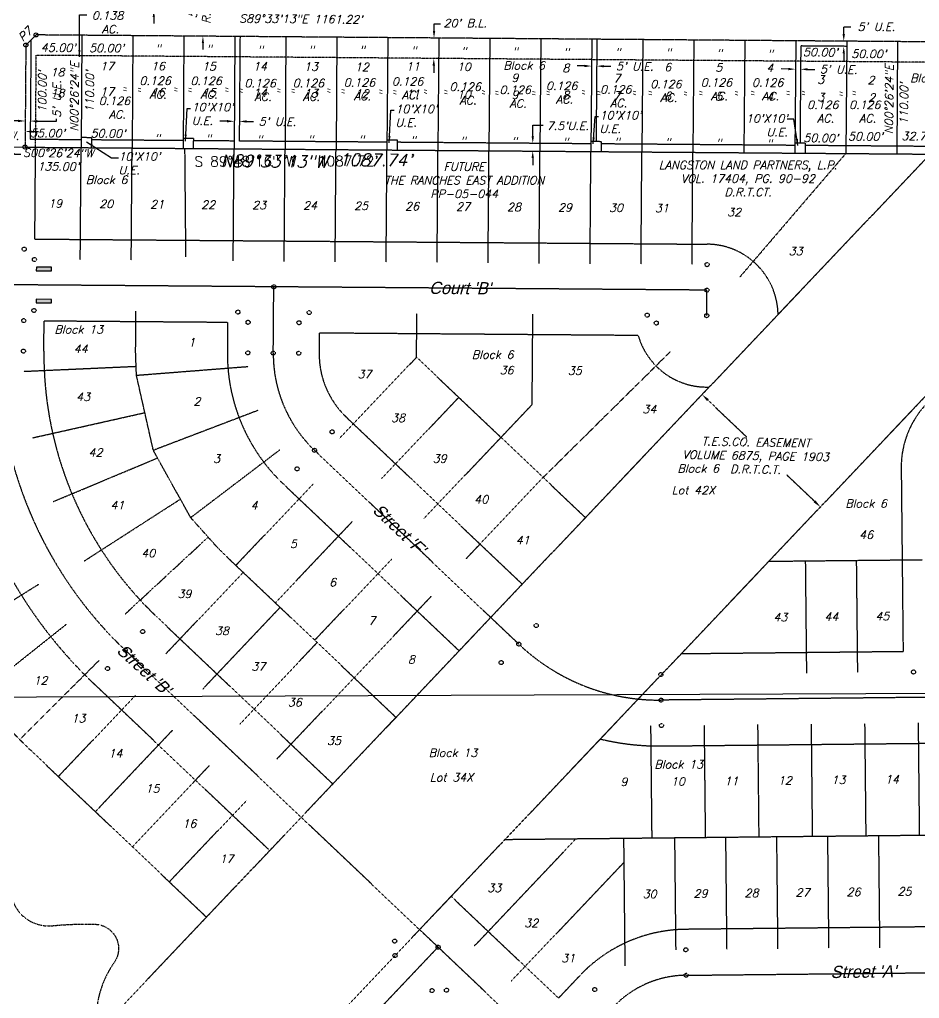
# Model space of a CAD drawing. Header units: feet. Extents: x 2327405 to 2393004, y 6977726 to 7089689.
# Drawn here: x 2343008 to 2343891, y 7042127 to 7043086 of the extents above; entities that cross this region are included whole.
import ezdxf
from ezdxf.enums import TextEntityAlignment as Align

# ---------------------------------------------------------------- set-up
doc = ezdxf.new("R2010")
doc.units = ezdxf.units.FT
doc.header["$MEASUREMENT"] = 0
for name, pattern in [('DEMO12', [0.09375, 0.03125, -0.0625]), ('DOT50', [0.125, 0, -0.125]), ('HIDDEN2', [0.1875, 0.125, -0.0625]), ('HIDN50', [0.1875, 0.125, -0.0625]), ('PHNTM33', [1.16, 0.66, -0.1, 0.1, -0.1, 0.1, -0.1])]:
    doc.linetypes.add(name, pattern=pattern)
doc.layers.get('0').update_dxf_attribs({"linetype": 'CONTINUOUS'})
doc.layers.get('Defpoints').update_dxf_attribs({"color": 249, "linetype": 'CONTINUOUS'})
for name, color, linetype in [('e -100yr floodplain', 5, 'DOT50'), ('f-bldg line', 251, 'HIDN50'), ('f-cl', 251, 'HIDN50'), ('f-cl-tick', 251, 'HIDN50'), ('f-lot', 251, 'HIDN50'), ('f-lot 100', 251, 'HIDN50'), ('f-sd inlet', 251, 'CONTINUOUS'), ('f-st names', 251, 'HIDN50'), ('p-bearings', 114, 'CONTINUOUS'), ('p-bearings ph 1B', 5, 'CONTINUOUS'), ('p-bl', 3, 'DEMO12'), ('p-boundary ph 1B', 1, 'CONTINUOUS'), ('P-centerline', 2, 'CONTINUOUS'), ('p-cl tick', 2, 'CONTINUOUS'), ('p-dim', 3, 'CONTINUOUS'), ('p-ease', 2, 'HIDN50'), ('p-ease-text', 2, 'CONTINUOUS'), ('p-lot 100 1B', 2, 'CONTINUOUS'), ('p-lot 1B', 4, 'CONTINUOUS'), ('p-lot text', 2, 'CONTINUOUS'), ('p-row', 5, 'PHNTM33'), ('p-street bearings', 6, 'CONTINUOUS'), ('s-adjoiner-txt', 2, 'CONTINUOUS'), ('s-easement', 252, 'HIDDEN2'), ('s-easement-txt', 2, 'CONTINUOUS'), ('s-survey-abs', 252, 'CONTINUOUS'), ('TEXT', 2, 'CONTINUOUS')]:
    doc.layers.add(name, color=color, linetype=linetype)
doc.styles.add('L100', font='simplex.shx', dxfattribs={"height": 10})
doc.styles.add('L120S', font='SIMPLEX.SHX', dxfattribs={"oblique": 15, "height": 12})
doc.styles.add('LS60', font='simplex.shx', dxfattribs={"oblique": 15, "height": 3})
doc.styles.add('LS80', font='simplex.shx', dxfattribs={"oblique": 15, "height": 8})
doc.styles.get("Standard").update_dxf_attribs({"font": 'Simplex.shx'})
doc.styles.add('tb txt', font='tb-hd.shx', dxfattribs={"oblique": 15, "height": 30})
doc.dimstyles.new('p-dim', dxfattribs={"dimtxt": 4, "dimasz": 6.5, "dimexe": 0.18, "dimexo": 0.0625, "dimgap": 0.09, "dimtad": 0, "dimzin": 0, "dimdsep": 46, "dimtxsty": 'LS60', "dimcen": 0, "dimse1": 1, "dimse2": 1, "dimclrd": 256, "dimclre": 256, "dimclrt": 256, "dimadec": 0, "dimazin": 0, "dimtfac": 1, "dimtofl": 0, "dimtmove": 2, "dimatfit": 3, "dimfxl": 0, "dimtolj": 1, "dimtzin": 0, "dimarcsym": 0})
doc.dimstyles.new('p-dims', dxfattribs={"dimtxt": 8, "dimasz": 7, "dimexe": 0.18, "dimexo": 0.0625, "dimgap": 0.09, "dimtad": 0, "dimzin": 0, "dimdsep": 46, "dimtxsty": 'LS80', "dimcen": 0, "dimse1": 1, "dimse2": 1, "dimclrd": 256, "dimclre": 256, "dimclrt": 256, "dimadec": 0, "dimazin": 0, "dimtfac": 1, "dimtofl": 0, "dimtmove": 2, "dimatfit": 3, "dimfxl": 0, "dimtolj": 1, "dimtzin": 0, "dimarcsym": 0})
doc.dimstyles.get("Standard").update_dxf_attribs({"dimtxt": 0.18, "dimasz": 0.18, "dimexe": 0.18, "dimexo": 0.0625, "dimgap": 0.09, "dimtad": 0, "dimtih": 1, "dimtoh": 1, "dimdec": 4, "dimzin": 0, "dimdsep": 46, "dimtxsty": 'Standard', "dimcen": 0.09, "dimadec": 0, "dimazin": 0, "dimtfac": 1, "dimtdec": 4, "dimtofl": 0, "dimtmove": 0, "dimatfit": 3, "dimfxl": 0, "dimtolj": 1, "dimtzin": 0, "dimarcsym": 0})

# ---------------------------------------------------------------- blocks, each defined once
blk = doc.blocks.new('*D93')
at = {"layer": 'Defpoints', "color": 0}
for p in [(2343677.42, 7042718.8), (2343677.42, 7042718.8), (2343793.49, 7042608.67)]:
    blk.add_point(p, dxfattribs=at)
at = {"layer": 's-easement', "lineweight": -2}
for p, q in [((2343677.38, 7042718.75), (2343677.3, 7042718.67)), ((2343683.23, 7042713.29), (2343721.17, 7042677.29)), ((2343787.69, 7042614.18), (2343760.42, 7042640.05)), ((2343793.45, 7042608.62), (2343793.37, 7042608.54))]:
    blk.add_line(p, q, dxfattribs=at)
at = {"layer": 's-easement'}
for points in [[(2343684.14, 7042714.26), (2343682.31, 7042712.32), (2343677.42, 7042718.8)], [(2343788.61, 7042615.14), (2343786.77, 7042613.21), (2343793.49, 7042608.67)]]:
    blk.add_solid(points, dxfattribs=at)
at = {"layer": 's-easement', "insert": (2343730.05, 7042658.85), "char_height": 8, "attachment_point": 5, "rotation": 359, "style": 'LS80'}
blk.add_mtext('\\A1;T.E.S.CO. EASEMENT\\PVOLUME 6875, PAGE 1903\\PD.R.T.C.T.', dxfattribs=at)
blk = doc.blocks.new('*D20')
at = {"layer": 'Defpoints', "color": 0}
for p in [(2343190.01, 7043120.11), (2343187.87, 7043070.12), (2343189.62, 7043070.11)]:
    blk.add_point(p, dxfattribs=at)
at = {"layer": 'p-dim', "lineweight": -2}
for p, q in [((2343188.31, 7043126.62), (2343188.36, 7043133.12)), ((2343187.82, 7043063.62), (2343187.77, 7043057.12))]:
    blk.add_line(p, q, dxfattribs=at)
at = {"layer": 'p-dim'}
for points in [[(2343187.23, 7043126.63), (2343189.4, 7043126.61), (2343188.26, 7043120.12)], [(2343186.74, 7043063.63), (2343188.91, 7043063.61), (2343187.87, 7043070.12)]]:
    blk.add_solid(points, dxfattribs=at)
at = {"layer": 'p-dim', "insert": (2343184.69, 7043096.26), "char_height": 8, "attachment_point": 5, "rotation": 89.5537, "style": 'LS80'}
blk.add_mtext("\\A1;50'\\P R.O.W.", dxfattribs=at)
blk = doc.blocks.new('*D21')
at = {"layer": 'Defpoints', "color": 0}
for p in [(2343140.68, 7043120.49), (2343139.71, 7043095.5), (2343140.48, 7043095.49)]:
    blk.add_point(p, dxfattribs=at)
at = {"layer": 'p-dim', "lineweight": -2}
for p, q in [((2343139.96, 7043127), (2343140.01, 7043133.5)), ((2343139.66, 7043089), (2343139.61, 7043082.5))]:
    blk.add_line(p, q, dxfattribs=at)
at = {"layer": 'p-dim'}
for points in [[(2343138.87, 7043127), (2343141.04, 7043126.99), (2343139.91, 7043120.5)], [(2343138.58, 7043089.01), (2343140.74, 7043088.99), (2343139.71, 7043095.5)]]:
    blk.add_solid(points, dxfattribs=at)
at = {"layer": 'p-dim', "insert": (2343139.11, 7043108.28), "char_height": 8, "attachment_point": 5, "rotation": 89.5537, "style": 'LS80'}
blk.add_mtext("\\A1;25'", dxfattribs=at)
blk = doc.blocks.new('*D22')
at = {"layer": 'Defpoints', "color": 0}
for p in [(2342963.51, 7042976.3), (2343013.52, 7042976.75), (2343013.51, 7042975.92)]:
    blk.add_point(p, dxfattribs=at)
at = {"layer": 'p-dim', "lineweight": -2}
for p, q in [((2342957.02, 7042977.19), (2342950.52, 7042977.24)), ((2343020.02, 7042976.7), (2343026.52, 7042976.65))]:
    blk.add_line(p, q, dxfattribs=at)
at = {"layer": 'p-dim'}
for points in [[(2342957.03, 7042978.27), (2342957.01, 7042976.1), (2342963.52, 7042977.14)], [(2343020.03, 7042977.79), (2343020.01, 7042975.62), (2343013.52, 7042976.75)]]:
    blk.add_solid(points, dxfattribs=at)
at = {"layer": 'p-dim', "insert": (2342991.05, 7042979.39), "char_height": 8, "attachment_point": 5, "rotation": 359.56007, "style": 'LS80'}
blk.add_mtext("\\A1;50'\\PR.O.W.", dxfattribs=at)
blk = doc.blocks.new('*D59')
at = {"layer": 'Defpoints', "color": 0}
for p in [(2343013.61, 7042988.13), (2343018.6, 7042986.93), (2343018.61, 7042988.06)]:
    blk.add_point(p, dxfattribs=at)
at = {"layer": 's-easement-txt', "lineweight": -2}
for p, q in [((2343006.6, 7042987.09), (2342999.6, 7042987.18)), ((2343025.6, 7042986.84), (2343032.6, 7042986.75))]:
    blk.add_line(p, q, dxfattribs=at)
at = {"layer": 's-easement-txt'}
for points in [[(2343006.61, 7042988.26), (2343006.58, 7042985.93), (2343013.6, 7042987)], [(2343025.61, 7042988.01), (2343025.58, 7042985.68), (2343018.6, 7042986.93)]]:
    blk.add_solid(points, dxfattribs=at)
at = {"layer": 's-easement-txt', "insert": (2343044.52, 7043008.66), "char_height": 8, "attachment_point": 5, "rotation": 90, "style": 'LS80'}
blk.add_mtext("\\A1;5' U.E.", dxfattribs=at)
blk = doc.blocks.new('*D60')
at = {"layer": 'Defpoints', "color": 0}
for p in [(2343218.62, 7042987.83), (2343223.6, 7042986.64), (2343223.62, 7042987.77)]:
    blk.add_point(p, dxfattribs=at)
at = {"layer": 's-easement-txt', "lineweight": -2}
for p, q in [((2343211.6, 7042986.8), (2343204.6, 7042986.89)), ((2343230.6, 7042986.55), (2343237.6, 7042986.46))]:
    blk.add_line(p, q, dxfattribs=at)
at = {"layer": 's-easement-txt'}
for points in [[(2343211.62, 7042987.96), (2343211.59, 7042985.63), (2343218.6, 7042986.71)], [(2343230.62, 7042987.71), (2343230.58, 7042985.38), (2343223.6, 7042986.64)]]:
    blk.add_solid(points, dxfattribs=at)
at = {"layer": 's-easement-txt', "insert": (2343260.97, 7042986.4), "char_height": 8, "attachment_point": 5, "rotation": 359.24608, "style": 'LS80'}
blk.add_mtext("\\A1;5' U.E.", dxfattribs=at)
blk = doc.blocks.new('*D61')
at = {"layer": 'Defpoints', "color": 0}
for p in [(2343569.04, 7043042), (2343574.03, 7043040.81), (2343574.04, 7043041.93)]:
    blk.add_point(p, dxfattribs=at)
at = {"layer": 's-easement-txt', "lineweight": -2}
for p, q in [((2343562.03, 7043040.96), (2343555.03, 7043041.06)), ((2343581.03, 7043040.71), (2343588.03, 7043040.62))]:
    blk.add_line(p, q, dxfattribs=at)
at = {"layer": 's-easement-txt'}
for points in [[(2343562.04, 7043042.13), (2343562.01, 7043039.8), (2343569.03, 7043040.87)], [(2343581.04, 7043041.88), (2343581.01, 7043039.55), (2343574.03, 7043040.81)]]:
    blk.add_solid(points, dxfattribs=at)
at = {"layer": 's-easement-txt', "insert": (2343611.39, 7043040.57), "char_height": 8, "attachment_point": 5, "rotation": 359.24608, "style": 'LS80'}
blk.add_mtext("\\A1;5' U.E.", dxfattribs=at)
blk = doc.blocks.new('*D62')
at = {"layer": 'Defpoints', "color": 0}
for p in [(2343769.02, 7043038.95), (2343774.01, 7043037.76), (2343774.02, 7043038.88)]:
    blk.add_point(p, dxfattribs=at)
at = {"layer": 's-easement-txt', "lineweight": -2}
for p, q in [((2343762.01, 7043037.91), (2343755.01, 7043038.01)), ((2343781.01, 7043037.66), (2343788.01, 7043037.57))]:
    blk.add_line(p, q, dxfattribs=at)
at = {"layer": 's-easement-txt'}
for points in [[(2343762.03, 7043039.08), (2343762, 7043036.75), (2343769.01, 7043037.82)], [(2343781.02, 7043038.83), (2343780.99, 7043036.5), (2343774.01, 7043037.76)]]:
    blk.add_solid(points, dxfattribs=at)
at = {"layer": 's-easement-txt', "insert": (2343811.38, 7043037.52), "char_height": 8, "attachment_point": 5, "rotation": 359.24608, "style": 'LS80'}
blk.add_mtext("\\A1;5' U.E.", dxfattribs=at)
blk = doc.blocks.new('2005042-10b')
at = {"layer": 'e -100yr floodplain', "flags": 128}
blk.add_lwpolyline([(2342449.75866, 7044707.65907, -0.246523095), (2342565.94731, 7044492.2234), (2342568.9279, 7044437.84039), (2342571.54349, 7044389.13787, -0.080125506), (2342564.4572, 7044322.69789, -0.069097541), (2342556.87309, 7044304.96485, 0.131538463), (2342541.163, 7044250.44248, 0.061809779), (2342545.10783, 7044212.82916, 0.005239619), (2342545.87427, 7044209.67588, 0.104127838), (2342573.99373, 7044152.40661, -0.119053826), (2342640.27602, 7044006.70682, 0.002300326), (2342651.02361, 7043952.16204, 0.042414058), (2342670.58336, 7043885.13326, 0.027127368), (2342688.93289, 7043844.36657, -0.098812166), (2342747.8169, 7043726.03131, -0.097207549), (2342752.47001, 7043633.28075, 0.023936307), (2342746.67422, 7043572.97764, 0.056267316), (2342755.82419, 7043431.23245, -0.005198857), (2342773.4065, 7043326.59861, 0.193739545), (2342818.71683, 7043250.80706, 0.009941144), (2342862.31858, 7043219.05935, -0.115813664), (2342887.63409, 7043190.81232, -0.118785774), (2342897.7662, 7043153.27802, -0.027975127), (2342896.27175, 7043101.29521, -0.075131562), (2342890.41425, 7043076.7932, 0.130672664), (2342882.86509, 7043016.60113, 0.051083901), (2342892.44747, 7042976.96121, -0.277305644), (2342886.601, 7042948.37702, 0.218955733), (2342876.72423, 7042917.71909, -0.027263215), (2342880.32953, 7042862.27452, -0.000100303), (2342880.80833, 7042815.42768, -0.086345834), (2342873.1238, 7042768.48017, 0.103873262), (2342864.62419, 7042702.18077, -0.009062209), (2342867.05407, 7042662.64, 0.130263209), (2342882.88885, 7042611.8678, 0.018521028), (2342903.57922, 7042581.52229, -0.1658198), (2342945.73016, 7042448.47731, 0.00628101), (2342945.2483, 7042396.52208, 0.200048271), (2342975.54182, 7042324.50432, -0.225330752), (2342999.85675, 7042257.85131, 0.030244833), (2342999.08338, 7042234.41754, 0.435244606), (2343040.2452, 7042198.14919, -0.032122151), (2343082.03445, 7042199.59257, -0.113975743), (2343092.39212, 7042196.87413, -0.453008501), (2343100.77217, 7042162.096, 0.124390179), (2343083.88002, 7042118.12041, 0.122085665), (2343095.016, 7042028.57861, 0.082298386), (2343138.77881, 7041954.04588, 0.219586594), (2343180.78669, 7041934.09817, -0.170312207), (2343213.53503, 7041922.2032, 0.000891828), (2343262.9019, 7041881.95363, -0.023163819), (2343297.90433, 7041850.72091, -0.227516004), (2343325.19071, 7041775.62361), (2343325.24702, 7041770.11351), (2343325.60473, 7041735.11487, -0.075649888), (2343317.21656, 7041675.93049, 0.101804086), (2343314.49054, 7041645.34565), (2343314.86531, 7041608.67766, 0.109874122), (2343338.33046, 7041508.04845, -0.00204406), (2343364.36532, 7041453.29819, 0.007161705), (2343378.00235, 7041425.36098, -0.11931376), (2343391.86435, 7041366.40401, 0.167956835), (2343426.55191, 7041263.87419, -0.138086303), (2343440.43822, 7041229.56631, 0.321174612), (2343467.10713, 7041199.86755, -0.279163357), (2343503.80571, 7041164.84545, 0.127520078), (2343531.59019, 7041116.09013, -0.011510646), (2343549.96263, 7041096.31424, -0.174966885), (2343576.99059, 7041028.48321, -0.142166918), (2343569.19985, 7040997.93273, -0.019715033), (2343528.04977, 7040933.95225, 0.028532339), (2343478.21879, 7040816.8776), (2343431.18857, 7040723.78165)], format="xyb", dxfattribs=at)
at = {"layer": 's-easement'}
for points in [[(2342798.73158, 7041792.70422), (2345069.49546, 7044185.96496)], [(2343238.0028, 7042023.21451), (2345071.10785, 7043955.20682)]]:
    blk.add_lwpolyline(points, dxfattribs=at)
at = {"layer": 's-survey-abs'}
blk.add_lwpolyline([(2342454.65658, 7042420.12464), (2344163.36122, 7042427.0901)], dxfattribs=at)
at = {"layer": 's-easement'}
dim = blk.add_linear_dim(base=(2343677.42351, 7042718.79738), p1=(2343793.49202, 7042608.66972), p2=(2343677.42351, 7042718.79738), angle=136.50448176, text='T.E.S.CO. EASEMENT\\PVOLUME 6875, PAGE 1903\\PD.R.T.C.T.', dimstyle='Standard', dxfattribs=at)
dim.commit()
dim.dimension.update_dxf_attribs({"geometry": '*D93', "text_midpoint": (2343730.04747, 7042658.85445), "dimtype": 129, "text_rotation": 359})

msp = doc.modelspace()

# ---------------------------------------------------------------- hatches: boundary and pattern name
at = {"layer": 'f-sd inlet'}
for points in [[(2343024.47111, 7042840.26383), (2343039.47067, 7042840.14866), (2343039.49754, 7042843.64828), (2343024.49799, 7042843.76345)], [(2343024.22926, 7042808.76504), (2343039.22881, 7042808.64987), (2343039.25569, 7042812.14949), (2343024.25613, 7042812.26466)]]:
    msp.add_hatch(color=256, dxfattribs=at).paths.add_polyline_path(points)

# ---------------------------------------------------------------- linework, layer by layer
at = {"layer": 'f-bldg line'}
for p, q in [((2343023.40022, 7042961.27562), (2343022.70919, 7042871.27828)), ((2343022.70919, 7042871.27828), (2343682.49061, 7042866.21227)), ((2343031.8648, 7042761.26867), (2343032.09465, 7042791.20385)), ((2343032.09465, 7042791.20385), (2343212.08935, 7042789.8218)), ((2343212.08935, 7042789.8218), (2343211.85913, 7042759.83964)), ((2343302.00991, 7042779.13107), (2343301.85648, 7042759.14881)), ((2343614.71952, 7042776.72999), (2343302.00991, 7042779.13107)), ((2343328.34866, 7042696.83458), (2343501.08168, 7042532.94275)), ((2343872.71227, 7042646.78001), (2343874.56866, 7042466.78959)), ((2343266.40186, 7042631.54604), (2343439.13487, 7042467.65421)), ((2343142.50861, 7042501.01593), (2343315.26488, 7042337.10203)), ((2343874.56866, 7042466.78959), (2343656.74226, 7042464.54296)), ((2343253.31808, 7042271.81349), (2343080.5618, 7042435.72739)), ((2343637.75493, 7042374.34234), (2344145.21482, 7042379.5762)), ((2343431.3334, 7042226.97437), (2343536.52049, 7042127.17119)), ((2344146.38309, 7042199.57868), (2343661.29031, 7042194.57551)), ((2343557.59864, 7042149.38641), (2343536.52049, 7042127.17119))]:
    msp.add_line(p, q, dxfattribs=at)
for centre, radius, start, end in [((2343681.95314, 7042796.21433), 70, 0.91979036, 89.56007395), ((2343681.95314, 7042796.21433), 70, 196.16162355, 224.73452607), ((2343386.85434, 7042758.54295), 445, 179.56007395, 226.50448176), ((2343386.85434, 7042758.54295), 355, 179.56007395, 226.50448176), ((2343386.85398, 7042758.49598), 175, 179.56007395, 226.50448176), ((2343386.85398, 7042758.49598), 85, 179.56007395, 226.50448176), ((2343681.95314, 7042796.21433), 70, 224.73452606, 272.08917317), ((2343962.70748, 7042647.70821), 90, 90.59091811, 180.59091811), ((2343635.22818, 7042619.32931), 245, 256.40894177, 270.59091811), ((2343662.78573, 7042049.58322), 145, 90.59091811, 136.50448176)]:
    msp.add_arc(centre, radius, start, end, dxfattribs=at)
at = {"layer": 'f-cl'}
for p, q in [((2343682.14509, 7042821.2136), (2342987.36471, 7042826.54834)), ((2343256.85781, 7042759.49413), (2343257.35675, 7042824.47525)), ((2343681.95314, 7042796.21433), (2343682.14509, 7042821.2136)), ((2343497.56861, 7042474.24367), (2343297.37526, 7042664.19031)), ((2343569.46244, 7042033.88302), (2343111.5352, 7042468.37166)), ((2344184.92092, 7042424.98811), (2343637.29084, 7042419.33995)), ((2343307.38585, 7042060.01897), (2343418.4957, 7042177.12266)), ((2343661.75441, 7042149.5779), (2344186.67332, 7042154.99183))]:
    msp.add_line(p, q, dxfattribs=at)
for centre, radius, start, end in [((2343386.85434, 7042758.54295), 400, 179.56007395, 226.50448176), ((2343386.85398, 7042758.49598), 130, 179.56007395, 226.50448176), ((2343635.22818, 7042619.32931), 200, 226.50448176, 270.59091811), ((2343662.78573, 7042049.58322), 100, 90.59091811, 136.50448176)]:
    msp.add_arc(centre, radius, start, end, dxfattribs=at)
at = {"layer": 'f-cl-tick'}
for centre in [(2343012.63271, 7042861.35535), (2343022.55563, 7042851.27887), (2343682.33705, 7042846.21286), (2343257.35675, 7042824.47525), (2343682.14509, 7042821.2136), (2343022.17173, 7042801.28034), (2343222.16583, 7042799.74472), (2343292.16377, 7042799.20726), (2343623.64534, 7042796.66204), (2343681.95314, 7042796.21433), (2343012.09524, 7042791.35742), (2343232.08876, 7042789.66824), (2343282.08728, 7042789.28433), (2343632.48119, 7042788.96685), (2343011.86539, 7042761.42223), (2343231.85855, 7042759.68608), (2343256.85781, 7042759.49413), (2343281.85707, 7042759.30218), (2343314.5827, 7042682.32602), (2343297.37526, 7042664.19031), (2343280.16781, 7042646.05461), (2343128.74265, 7042486.50737), (2343514.77606, 7042492.37938), (2343111.5352, 7042468.37166), (2343497.56861, 7042474.24367), (2343480.36117, 7042456.10797), (2343094.32776, 7042450.23596), (2343884.77439, 7042446.89378), (2343637.033, 7042444.33862), (2343637.29084, 7042419.33995), (2343637.54867, 7042394.34128), (2343375.89827, 7042183.07738), (2343376.26957, 7042168.94012), (2343418.4957, 7042177.12266), (2343661.49657, 7042174.57657), (2343661.75441, 7042149.5779), (2343412.54098, 7042134.52522), (2343426.67824, 7042134.89653), (2343572.10721, 7042135.62045)]:
    msp.add_circle(centre, 2, dxfattribs=at)
at = {"layer": 'f-lot'}
for p, q in [((2343122.66866, 7042737.78418), (2343121.86215, 7042760.57764)), ((2343139.23623, 7042664.14869), (2343122.66866, 7042737.78418)), ((2343175.87609, 7042598.18965), (2343139.23623, 7042664.14869)), ((2343204.45541, 7042566.30447), (2343175.87609, 7042598.18965)), ((2343778.64552, 7042555.80504), (2343779.77998, 7042445.81089)), ((2343828.64286, 7042556.3207), (2343829.77732, 7042446.32655))]:
    msp.add_line(p, q, dxfattribs=at)
at = {"layer": 'f-lot', "flags": 128}
for points in [[(2344151.28062, 7042985.75931), (2343637.5782, 7042444.34509)], [(2343013.40052, 7042961.3524), (2343901.09645, 7042954.5364)], [(2343067.55431, 7042850.93335), (2343068.3989, 7042960.93011)], [(2343117.55283, 7042850.54945), (2343118.39742, 7042960.54621)], [(2343171.18559, 7042853.90565), (2343170.23001, 7042960.14822)], [(2343217.54988, 7042849.78164), (2343218.39447, 7042959.7784)], [(2343267.54841, 7042849.39774), (2343268.393, 7042959.39449)], [(2343317.54694, 7042849.01383), (2343318.39153, 7042959.01059)], [(2343367.54546, 7042848.62993), (2343368.39005, 7042958.62669)], [(2343417.54399, 7042848.24602), (2343418.38858, 7042958.24278)], [(2343467.54252, 7042847.86212), (2343468.3871, 7042957.85888)], [(2343517.54104, 7042847.47822), (2343518.38563, 7042957.47497)], [(2343567.53957, 7042847.09431), (2343568.38416, 7042957.09107)], [(2343901.09645, 7042954.5364), (2343487.31572, 7042518.43418)], [(2343617.53809, 7042846.71041), (2343618.38268, 7042956.70716)], [(2343667.53662, 7042846.3265), (2343668.38121, 7042956.32326)], [(2343818.37679, 7042955.17155), (2343714.51673, 7042834.15656)], [(2343121.86215, 7042760.57764), (2343122.16878, 7042800.51253)], [(2343397.35694, 7042755.42308), (2343397.68691, 7042798.39702)], [(2343511.11319, 7042797.5261), (2343510.4319, 7042708.79758)], [(2343397.35694, 7042755.42308), (2343321.64418, 7042675.62598)], [(2343397.35694, 7042755.42308), (2343563.02848, 7042598.23129)], [(2343646.43437, 7042761.02319), (2343521.41724, 7042637.47537)], [(2343012.23738, 7042741.59783), (2343122.12502, 7042746.5684)], [(2343122.66866, 7042737.78418), (2343232.32813, 7042746.38135)], [(2343438.63138, 7042716.02392), (2343362.91862, 7042636.22682)], [(2343510.4319, 7042708.79758), (2343404.31155, 7042596.95254)], [(2343020.94532, 7042676.47228), (2343130.91397, 7042701.13743)], [(2343242.00516, 7042703.32514), (2343139.23623, 7042664.14869)], [(2343263.42911, 7042664.73403), (2343175.87609, 7042598.18965)], [(2343040.88661, 7042613.86629), (2343143.36294, 7042656.71981)], [(2343220.18995, 7042551.37529), (2343295.87909, 7042631.1475)], [(2343521.41724, 7042637.47537), (2343445.70448, 7042557.67827)], [(2343071.44906, 7042555.70186), (2343165.77892, 7042616.36657)], [(2343258.84802, 7042514.6959), (2343334.53716, 7042594.46811)], [(2343111.69439, 7042503.76461), (2343192.40797, 7042578.49959)], [(2343204.45541, 7042566.30447), (2343377.21169, 7042402.39057)], [(2343297.50609, 7042478.01651), (2343373.19523, 7042557.78871)], [(2343742.98419, 7042555.43723), (2343893.6394, 7042556.99107)], [(2343151.63716, 7042464.78469), (2343227.34993, 7042544.58179)], [(2342933.48427, 7042474.49967), (2343026.70055, 7042532.90109)], [(2343260.4514, 7042361.54001), (2343411.8533, 7042521.10932)], [(2343187.90857, 7042430.3698), (2343263.62134, 7042510.1669)], [(2342968.19095, 7042425.45742), (2343054.27127, 7042493.94229)], [(2343452.90083, 7042482.16277), (2343301.49893, 7042322.59346)], [(2343224.17998, 7042395.95491), (2343299.89275, 7042475.75201)], [(2343008.17756, 7042380.61584), (2343086.03634, 7042458.32048)], [(2343046.08696, 7042344.37302), (2343121.79972, 7042424.17012)], [(2343593.77657, 7042398.18058), (2343417.56744, 7042212.46581)], [(2343626.90705, 7042394.48324), (2343628.04411, 7042284.2374)], [(2343679.39357, 7042394.77286), (2343680.52803, 7042284.77871)], [(2343731.87518, 7042395.31415), (2343733.00964, 7042285.32)], [(2343784.35678, 7042395.85543), (2343785.49125, 7042285.86128)], [(2343836.83839, 7042396.39672), (2343837.97285, 7042286.40257)], [(2343889.32, 7042396.93801), (2343890.45446, 7042286.94386)], [(2343082.35837, 7042309.95812), (2343158.07113, 7042389.75523)], [(2343018.615, 7042370.43885), (2343191.37127, 7042206.52495)], [(2343118.62978, 7042275.54323), (2343194.34255, 7042355.34034)], [(2343154.90119, 7042241.12834), (2343230.61396, 7042320.92544)], [(2343267.08404, 7042286.32205), (2343191.37127, 7042206.52495)], [(2343484.25839, 7042282.75442), (2344155.79849, 7042289.68057)], [(2343750.39951, 7042285.49935), (2343751.53397, 7042175.5052)], [(2343800.39685, 7042286.01502), (2343801.53131, 7042176.02087)], [(2343850.39419, 7042286.53068), (2343851.52866, 7042176.53653)], [(2343553.86436, 7042283.47232), (2343453.83885, 7042178.05092)], [(2343600.40749, 7042283.95236), (2343601.69993, 7042158.64066)], [(2343650.40483, 7042284.46803), (2343651.53929, 7042174.47388)], [(2343700.40217, 7042284.98369), (2343701.53663, 7042174.98954)], [(2343600.65307, 7042260.14208), (2343490.11026, 7042143.63603)]]:
    msp.add_lwpolyline(points, dxfattribs=at)
msp.add_lwpolyline([(2342851.87011, 7042762.65072, 0.207747251), (2343018.615, 7042370.43885)], format="xyb", dxfattribs=at)
at = {"layer": 'f-sd inlet'}
for points in [[(2343024.47111, 7042840.26383), (2343039.47067, 7042840.14866), (2343039.49754, 7042843.64828), (2343024.49799, 7042843.76345), (2343024.47111, 7042840.26383)], [(2343024.22926, 7042808.76504), (2343039.22881, 7042808.64987), (2343039.25569, 7042812.14949), (2343024.25613, 7042812.26466), (2343024.22926, 7042808.76504)]]:
    msp.add_lwpolyline(points, dxfattribs=at)
at = {"layer": 'p-bl'}
for p, q in [((2343024.0922, 7043051.39634), (2343023.40117, 7042961.39899)), ((2343985.89018, 7043043.90435), (2343024.0922, 7043051.39634))]:
    msp.add_line(p, q, dxfattribs=at)
at = {"layer": 'p-boundary ph 1B'}
msp.add_lwpolyline([(2344142.73293, 7044302.72084), (2342477.81161, 7044315.50462), (2342035.46045, 7044319.13558), (2342034.35461, 7044184.41337), (2342107.06987, 7044156.70628), (2342107.16995, 7044072.2292), (2342121.60108, 7043929.298), (2342159.64623, 7043701.60982), (2342241.7294, 7043584.6412), (2342449.91435, 7043583.44498), (2342452.65155, 7042909.18455), (2342506.9994, 7042909.03045, 0.283299893), (2342663.57014, 7043004.87335, -0.284639495), (2342776.0262, 7043073.32928), (2342814.25668, 7043073.03148), (2342813.41209, 7042963.03472), (2343901.12067, 7042954.56194), (2344004.72784, 7043063.75822), (2344140.78206, 7043062.69841), (2344150.84666, 7043052.62073), (2344142.73293, 7044302.72084)], format="xyb", dxfattribs=at)
at = {"layer": 'P-centerline'}
msp.add_lwpolyline([(2343024.24576, 7043071.39575), (2343014.16928, 7043061.47394)], dxfattribs=at)
at = {"layer": 'p-cl tick'}
for centre in [(2343024.24576, 7043071.39575), (2343014.16928, 7043061.47394), (2343013.40148, 7042961.47811)]:
    msp.add_circle(centre, 2, dxfattribs=at)
at = {"layer": 'p-ease'}
for p, q in [((2343019.20752, 7043066.43485), (2343018.45891, 7042968.93771)), ((2343224.2397, 7043069.83844), (2343223.45269, 7042967.3409)), ((2343574.22908, 7043067.11217), (2343573.46127, 7042967.11512)), ((2343774.18462, 7043060.5539), (2343773.45521, 7042965.55725)), ((2343819.18325, 7043060.20338), (2343774.18462, 7043060.5539)), ((2343068.47658, 7042971.04818), (2343078.47629, 7042970.9714)), ((2343078.47629, 7042970.9714), (2343078.39951, 7042960.97169)), ((2343168.47355, 7042970.26925), (2343178.47326, 7042970.19246)), ((2343178.47326, 7042970.19246), (2343178.39648, 7042960.19276)), ((2343368.46749, 7042968.71138), (2343378.46719, 7042968.6346)), ((2343378.46719, 7042968.6346), (2343378.39041, 7042958.63489)), ((2343568.46142, 7042967.15351), (2343578.46112, 7042967.07673)), ((2343578.46112, 7042967.07673), (2343578.38434, 7042957.07703)), ((2343768.45535, 7042965.59564), (2343778.45506, 7042965.51886)), ((2343778.45506, 7042965.51886), (2343778.37828, 7042955.51916))]:
    msp.add_line(p, q, dxfattribs=at)
for points in [[(2343068.45739, 7042968.54825), (2343018.45891, 7042968.93771)], [(2343168.45436, 7042967.76931), (2343078.45709, 7042968.47035)], [(2343218.45284, 7042967.37985), (2343178.45405, 7042967.69142)], [(2343368.44829, 7042966.21145), (2343223.45269, 7042967.3409)], [(2343568.44222, 7042964.65358), (2343378.44799, 7042966.13356)], [(2343768.43616, 7042963.09572), (2343578.44192, 7042964.57569)], [(2343901.34288, 7042962.06043), (2343778.43585, 7042963.01782)]]:
    msp.add_lwpolyline(points, dxfattribs=at)
at = {"layer": 'p-ease-text'}
for p, q in [((2343414.55106, 7043075.35565), (2343414.60938, 7043082.35541)), ((2343414.60938, 7043082.35541), (2343420.83527, 7043082.35541)), ((2343816.3532, 7043072.20069), (2343816.35242, 7043079.00454)), ((2343823.28203, 7043079.00454), (2343816.35242, 7043079.00454)), ((2343816.35801, 7043053.20338), (2343816.28425, 7043045.01604)), ((2343414.26784, 7043041.35683), (2343414.20953, 7043034.35707)), ((2343032.59588, 7042986.75003), (2343044.15905, 7042986.75003)), ((2343044.15905, 7042986.75003), (2343044.15905, 7042989.11792)), ((2343511.29417, 7042983.02424), (2343521.69649, 7042983.02424)), ((2343511.29417, 7042971.59844), (2343511.29417, 7042983.02424)), ((2343511.30795, 7042950.59845), (2343511.31255, 7042943.59845))]:
    msp.add_line(p, q, dxfattribs=at)
for points in [[(2343413.38444, 7043075.36537), (2343415.71769, 7043075.34593), (2343414.49275, 7043068.3559)], [(2343817.51987, 7043072.20095), (2343815.18653, 7043072.20042), (2343816.35476, 7043065.20069)], [(2343817.52467, 7043053.20364), (2343815.19134, 7043053.20312), (2343816.35644, 7043060.20338)], [(2343413.10122, 7043041.36655), (2343415.43447, 7043041.34711), (2343414.32615, 7043048.35659)], [(2343512.52385, 7042972.09898), (2343510.19052, 7042972.09745), (2343511.36178, 7042965.09822)], [(2343510.14129, 7042950.59768), (2343512.47462, 7042950.59921), (2343511.30336, 7042957.59845)]]:
    msp.add_solid(points, dxfattribs=at)
at = {"layer": 'p-lot 1B'}
for p, q in [((2343069.24439, 7043071.04523), (2343068.3998, 7042961.04847)), ((2343119.24288, 7043070.65577), (2343118.39829, 7042960.65901)), ((2343169.24136, 7043070.2663), (2343168.39677, 7042960.26954)), ((2343219.23984, 7043069.87683), (2343218.39525, 7042959.88007)), ((2343269.2385, 7043069.50962), (2343268.39374, 7042959.49061)), ((2343319.23681, 7043069.0979), (2343318.39222, 7042959.10114)), ((2343369.23529, 7043068.70843), (2343368.3907, 7042958.71167)), ((2343419.23378, 7043068.31896), (2343418.38919, 7042958.32221)), ((2343469.23226, 7043067.9295), (2343468.38767, 7042957.93274)), ((2343519.23074, 7043067.54003), (2343518.38615, 7042957.54327)), ((2343569.22923, 7043067.15056), (2343568.38464, 7042957.15381)), ((2343619.22771, 7043066.7611), (2343618.38312, 7042956.76434)), ((2343669.22619, 7043066.37163), (2343668.38161, 7042956.37487)), ((2343719.22468, 7043065.98216), (2343718.38009, 7042955.98541)), ((2343769.22316, 7043065.5927), (2343768.37857, 7042955.59594)), ((2343774.22301, 7043065.55431), (2343774.22301, 7043065.55375)), ((2343819.22164, 7043065.20323), (2343818.37706, 7042955.20647)), ((2343869.22013, 7043064.81376), (2343868.37554, 7042954.81701)), ((2343573.38449, 7042957.11486), (2343573.38449, 7042957.11542)), ((2343773.37842, 7042955.55699), (2343773.37842, 7042955.55755))]:
    msp.add_line(p, q, dxfattribs=at)
at = {"layer": 'p-row'}
for p, q in [((2343024.24576, 7043071.39575), (2343014.16928, 7043061.47394)), ((2344140.78206, 7043062.69841), (2343024.24576, 7043071.39575)), ((2343014.16928, 7043061.47394), (2343013.40147, 7042961.47689)), ((2343018.40132, 7042961.43794), (2343018.40132, 7042961.4385))]:
    msp.add_line(p, q, dxfattribs=at)

# ---------------------------------------------------------------- block references
msp.add_blockref('2005042-10b', (0, 0))
msp.add_blockref('2005042-10b', (0, 0))

# ---------------------------------------------------------------- texts
at = {"layer": 'f-lot 100', "style": 'LS80', "oblique": 15}
for s, p in [('Block 6', (2343093.42648, 7042929.44014)), ('19', (2343042.97734, 7042906.12368)), ('20', (2343092.97586, 7042905.73978)), ('21', (2343142.97439, 7042905.35588)), ('22', (2343192.97292, 7042904.97197)), ('23', (2343242.97144, 7042904.58807)), ('24', (2343292.96997, 7042904.20416)), ('25', (2343342.96849, 7042903.82026)), ('26', (2343392.96702, 7042903.43635)), ('27', (2343442.96555, 7042903.05245)), ('28', (2343492.96407, 7042902.66855)), ('29', (2343542.9626, 7042902.28464)), ('30', (2343592.96113, 7042901.90074)), ('31', (2343637.9598, 7042901.55522)), ('32', (2343708.81134, 7042897.72046)), ('33', (2343769.19134, 7042859.47554)), ('Block 13', (2343066.12139, 7042782.67937)), ('44', (2343068.0621, 7042763.64633)), ('1', (2343176.93682, 7042770.09112)), ('Block 6', (2343472.06608, 7042758.01023)), ('36', (2343485.69163, 7042742.71967)), ('35', (2343552.53725, 7042742.20641)), ('37', (2343346.34761, 7042738.84077)), ('43', (2343070.3776, 7042716.62099)), ('2', (2343182.03461, 7042712.12201)), ('34', (2343625.66804, 7042704.5225)), ('38', (2343379.24815, 7042695.93119)), ('42', (2343082.5404, 7042662.02565)), ('3', (2343201.31059, 7042656.01086)), ('39', (2343420.00963, 7042656.00194)), ('Block 6', (2343673.68273, 7042646.34528)), ('Lot 42X', (2343668.89201, 7042625.08843)), ('41', (2343104.04557, 7042610.39125)), ('4', (2343238.08863, 7042610.23248)), ('40', (2343460.77111, 7042616.07269)), ('Block 6', (2343838.28397, 7042612.09689)), ('46', (2343838.38449, 7042581.42251)), ('5', (2343276.57366, 7042572.53321)), ('41', (2343501.53259, 7042576.14343)), ('40', (2343134.23291, 7042563.30294)), ('6', (2343315.05869, 7042534.83393)), ('39', (2343169.72467, 7042523.51576)), ('7', (2343353.54375, 7042497.13463)), ('43', (2343754.21408, 7042500.55013)), ('44', (2343804.21142, 7042501.0658)), ('45', (2343854.20876, 7042501.58146)), ('38', (2343206.51565, 7042487.17723)), ('8', (2343392.39452, 7042459.07707)), ('37', (2343242.23374, 7042452.1884)), ('12', (2343028.55071, 7042438.52954)), ('36', (2343277.95183, 7042417.19957)), ('13', (2343065.80764, 7042401.47901)), ('35', (2343316.44431, 7042379.493)), ('Block 13', (2343433.05989, 7042367.7029)), ('14', (2343102.07905, 7042367.06412)), ('Block 13', (2343654.57382, 7042356.37941)), ('Lot 34X', (2343431.69645, 7042343.58577)), ('9', (2343600.71125, 7042339.21013)), ('10', (2343653.71884, 7042339.50513)), ('11', (2343706.2016, 7042340.04643)), ('12', (2343758.68321, 7042340.58772)), ('13', (2343811.16482, 7042341.129)), ('14', (2343863.64643, 7042341.67029)), ('15', (2343138.35046, 7042332.64923)), ('16', (2343174.62187, 7042298.23434)), ('17', (2343210.99261, 7042263.7252)), ('33', (2343473.55953, 7042235.15691)), ('30', (2343625.97339, 7042229.21312)), ('29', (2343675.97073, 7042229.72878)), ('28', (2343725.96807, 7042230.24445)), ('27', (2343775.96541, 7042230.76011)), ('26', (2343825.96275, 7042231.27578)), ('25', (2343875.9601, 7042231.79144)), ('32', (2343509.83094, 7042200.74202)), ('31', (2343546.10235, 7042166.32713))]:
    msp.add_text(s, height=8, dxfattribs=at).set_placement(p, align=Align.MIDDLE_CENTER)
at = {"layer": 'f-st names', "style": 'tb txt', "oblique": 15}
for s, rotation, p in [("Court 'B'", 359.56083333, (2343409.57392, 7042817.48142)), ("Street 'F'", 316.55872558, (2343353.36358, 7042604.4211)), ("Street 'B'", 317.43853333, (2343102.40445, 7042466.68552)), ("Street 'A'", 0.59083333, (2343803.49635, 7042146.81807))]:
    msp.add_text(s, height=12, rotation=rotation, dxfattribs=at).set_placement(p)
at = {"layer": 'p-bearings', "char_height": 12, "rotation": 359.55369951, "style": 'L120S'}
for s, insert, attachment_point in [('N89°33\'13"W', (2343257.64157, 7042941.53098), 8), ("1087.74'", (2343357.23522, 7042954.79845), 2)]:
    msp.add_mtext(s, dxfattribs=dict(at, insert=insert, attachment_point=attachment_point))
at = {"layer": 'p-bearings ph 1B', "insert": (2343269.90031, 7042952.55172), "char_height": 10, "width": 395.3170987, "attachment_point": 2, "rotation": 0.19566188, "style": 'L100'}
msp.add_mtext('S 89°48\'16" W   1087.72\'', dxfattribs=at)
at = {"layer": 'P-centerline', "color": 4, "insert": (2343016.40105, 7043069.28506), "char_height": 8, "attachment_point": 8, "rotation": 44.55688673, "style": 'LS80'}
msp.add_mtext('P7', dxfattribs=at)
at = {"layer": 'p-ease-text', "char_height": 8}
for s, insert, attachment_point, style in [("20' B.L.", (2343445.14381, 7043083.00213), 5, 'LS80'), ("5' U.E. ", (2343848.36429, 7043079.41492), 5, 'LS80'), ("10'X10' \\PU.E.", (2343176.81244, 7043004.57557), 1, 'LS60'), ("10'X10' \\PU.E.", (2343376.65741, 7043002.79674), 1, 'LS60'), ("10'X10' \\PU.E.", (2343576.8725, 7042996.64968), 1, 'LS60'), ("7.5'U.E.", (2343545.68358, 7042982.22778), 5, 'LS80'), ("\\A1;10'X10'\\PU.E.", (2343761.5336, 7042972.06972), 9, 'LS60'), ("\\A1;10'X10'\\PU.E.", (2343105.03195, 7042956.22959), 1, 'LS60')]:
    msp.add_mtext(s, dxfattribs=dict(at, insert=insert, attachment_point=attachment_point, style=style))
at = {"layer": 'p-lot 100 1B', "color": 4, "style": 'LS80', "oblique": 15}
for s, p in [('17', (2343093.82045, 7043040.82876)), ('16', (2343143.81898, 7043040.82433)), ('15', (2343193.8175, 7043040.54094)), ('14', (2343243.81603, 7043040.53468)), ('13', (2343293.81456, 7043040.25702)), ('12', (2343343.81308, 7043039.98224)), ('11', (2343393.81161, 7043040.50861)), ('10', (2343443.81014, 7043040.16995)), ('Block 6', (2343502.92213, 7043041.42865)), ('6', (2343643.80424, 7043039.8523)), ('5', (2343693.80277, 7043039.4684)), ('18', (2343045.16458, 7043034.84815)), ('8', (2343543.80719, 7043038.93054)), ('4', (2343743.80129, 7043039.08449)), ('9', (2343493.80866, 7043029.39566)), ('7', (2343593.80571, 7043028.80803)), ('3', (2343793.79982, 7043027.47086)), ('2', (2343843.14164, 7043027.04017))]:
    msp.add_text(s, height=8, dxfattribs=at).set_placement(p, align=Align.MIDDLE_CENTER)
at = {"layer": 'p-lot 100 1B', "style": 'LS80', "oblique": 15}
for s, p in [('Block 6', (2343901.95666, 7043029.12143)), ('18', (2343045.29905, 7043014.34786)), ('17', (2343093.82045, 7043015.73654)), ('16', (2343143.81898, 7043015.35263)), ('15', (2343193.8175, 7043014.96873)), ('14', (2343243.81603, 7043014.58482)), ('13', (2343293.81456, 7043014.20092)), ('12', (2343343.81308, 7043013.81702)), ('11', (2343393.81161, 7043013.43311)), ('10', (2343443.81014, 7043013.04921)), ('9', (2343493.80866, 7043012.6653)), ('8', (2343543.80719, 7043012.2814)), ('7', (2343593.80571, 7043011.8975)), ('6', (2343643.80424, 7043011.51359)), ('5', (2343693.80277, 7043011.12969)), ('4', (2343743.80129, 7043010.74578)), ('3', (2343793.79982, 7043010.36188)), ('2', (2343843.79834, 7043009.97797))]:
    msp.add_text(s, height=8, dxfattribs=at).set_placement(p, align=Align.MIDDLE_CENTER)
at = {"layer": 'p-lot text', "char_height": 8, "style": 'LS80'}
for s, insert, attachment_point, rotation in [("45.00'", (2343046.10621, 7043062.90307), 2, 359.55369951), ("50.00'", (2343093.4419, 7043062.53307), 2, 359.55369951), ('"', (2343143.78263, 7043062.10648), 2, 359.55369951), ('"', (2343193.86989, 7043061.6938), 2, 359.55369951), ('"', (2343244.03584, 7043060.86407), 2, 359.55369951), ('"', (2343294.04971, 7043060.86899), 2, 359.55369951), ('"', (2343343.86178, 7043060.59387), 2, 359.55369951), ('"', (2343394.595, 7043060.17338), 2, 359.55369951), ('"', (2343443.58147, 7043059.34802), 2, 359.55369951), ('"', (2343493.90702, 7043059.20374), 2, 359.55369951), ('"', (2343544.13189, 7043058.51593), 2, 359.55369951), ('"', (2343594.59201, 7043058.50394), 2, 359.55369951), ('"', (2343644.34458, 7043058.22411), 2, 359.55369951), ('"', (2343694.29425, 7043057.53631), 2, 359.55369951), ('"', (2343744.1314, 7043056.94673), 2, 359.55369951), ("50.00'", (2343793.5723, 7043058.43866), 2, 359.5536995), ("50.00'", (2343841.01373, 7043056.87487), 2, 359.5536995), ('N00°26\'24"E', (2343065.81272, 7043010.79711), 8, 89.56007395), ('N00°26\'24"E', (2343864.79795, 7043008.17391), 8, 89.56007395), ("100.00'", (2343026.29603, 7043015.93545), 2, 89.56007395), ("110.00'", (2343072.82198, 7043016.01614), 2, 89.56007395), ("110.00'", (2343871.3941, 7043004.17146), 2, 89.56007395), ('"', (2343118.1193, 7043016.34656), 8, 89.56007395), ('"', (2343124.21977, 7043015.77568), 2, 89.56007395), ('"', (2343167.9984, 7043016.09453), 8, 89.56007395), ('"', (2343173.85865, 7043015.71459), 2, 89.56007395), ('"', (2343217.9909, 7043015.84395), 8, 89.56007395), ('"', (2343224.12865, 7043015.01661), 2, 89.56007395), ('"', (2343268.86081, 7043015.09636), 8, 89.56007395), ('"', (2343274.98847, 7043014.78517), 2, 89.56007395), ('"', (2343318.05923, 7043014.97812), 8, 89.56007395), ('"', (2343324.09481, 7043014.31986), 2, 89.56007395), ('"', (2343368.95523, 7043013.849), 8, 89.56007395), ('"', (2343374.69766, 7043013.38584), 2, 89.56007395), ('"', (2343412.80275, 7043014.04004), 8, 89.56007395), ('"', (2343424.73493, 7043013.6185), 2, 89.56007395), ('"', (2343461.78422, 7043013.2901), 2, 89.56007395), ('"', (2343474.80979, 7043012.88505), 2, 89.56007395), ('"', (2343510.91231, 7043012.5502), 2, 89.56007395), ('"', (2343525.08086, 7043012.62399), 2, 89.56007395), ('"', (2343567.74779, 7043013.3182), 8, 89.56007395), ('"', (2343574.65398, 7043012.62399), 2, 89.56007395), ('"', (2343617.74432, 7043012.67462), 8, 89.56007395), ('"', (2343625.32158, 7043012.62399), 2, 89.56007395), ('"', (2343667.74187, 7043012.16289), 8, 89.56007395), ('"', (2343674.77559, 7043012.62399), 2, 89.56007395), ('"', (2343717.74517, 7043012.40119), 8, 89.56007395), ('"', (2343725.6763, 7043012.62399), 2, 89.56007395), ('"', (2343768.49486, 7043012.62744), 8, 89.56007395), ('"', (2343775.64243, 7043012.62399), 2, 89.56007395), ('"', (2343820.44311, 7043011.91928), 8, 89.56007395), ('"', (2343825.36719, 7043012.62399), 2, 89.56007395), ("55.00'", (2343035.46383, 7042971.10817), 8, 359.55369951), ("50.00'", (2343094.82494, 7042970.83581), 8, 359.55369951), ("32.75'", (2343890.05104, 7042968.17626), 8, 359.50865994), ('"', (2343143.00507, 7042966.21074), 8, 359.55369951), ('"', (2343193.09233, 7042965.79806), 8, 359.55369951), ('"', (2343243.25829, 7042964.96834), 8, 359.55369951), ('"', (2343293.27215, 7042964.97325), 8, 359.55369951), ('"', (2343343.08423, 7042964.69813), 8, 359.55369951), ('"', (2343393.81745, 7042964.27764), 8, 359.55369951), ('"', (2343442.80391, 7042963.45228), 8, 359.55369951), ('"', (2343493.12946, 7042963.308), 8, 359.55369951), ('"', (2343543.35434, 7042962.6202), 8, 359.55369951), ('"', (2343593.81445, 7042962.6082), 8, 359.55369951), ('"', (2343643.56702, 7042962.32837), 8, 359.55369951), ('"', (2343693.51669, 7042961.64057), 8, 359.55369951), ('"', (2343743.35384, 7042961.05099), 8, 359.55369951), ("50.00'", (2343793.89521, 7042966.35316), 8, 359.55369951), ("50.00'", (2343837.68722, 7042967.91675), 8, 359.55369951)]:
    msp.add_mtext(s, dxfattribs=dict(at, insert=insert, attachment_point=attachment_point, rotation=rotation))
at = {"layer": 'p-street bearings', "char_height": 8, "attachment_point": 2, "rotation": 359.55369951, "style": 'LS80'}
for s, insert in [('S89°33\'13"E 1161.22\'', (2343284.00387, 7043091.022)), ('S00°26\'24"W \\P135.00\'', (2343046.13584, 7042959.68877))]:
    msp.add_mtext(s, dxfattribs=dict(at, insert=insert))
at = {"layer": 's-adjoiner-txt', "char_height": 8, "attachment_point": 5, "style": 'LS80'}
for s, insert in [('\\PLANGSTON LAND PARTNERS, L.P.\\PVOL. 17404, PG. 90-92\\PD.R.T.CT.', (2343722.46518, 7042937.21453)), ('\\PFUTURE \\PTHE RANCHES EAST ADDITION\\PPP-05-044', (2343444.16806, 7042935.5907))]:
    msp.add_mtext(s, dxfattribs=dict(at, insert=insert))
at = {"layer": 's-easement-txt', "char_height": 8, "attachment_point": 5, "style": 'LS80'}
for s, insert in [('0.138\\P AC.', (2343094.41125, 7043083.746)), ('0.126\\P AC.', (2343141.01121, 7043019.81673)), ('0.126\\P AC.', (2343190.98899, 7043019.68429)), ('0.126\\P AC.', (2343244.02573, 7043017.42238)), ('0.126\\P AC.', (2343291.34807, 7043017.55456)), ('0.126\\P AC.', (2343341.44139, 7043018.08771)), ('0.126\\P AC.', (2343388.61693, 7043019.1501)), ('0.126\\P AC.', (2343445.11969, 7043013.96253)), ('0.126\\P AC.', (2343539.74294, 7043014.76499)), ('0.126\\P AC.', (2343641.94654, 7043016.50834)), ('0.126\\P AC.', (2343691.50919, 7043018.10413)), ('0.126\\P AC.', (2343741.75775, 7043017.96752)), ('0.126\\P AC.', (2343494.16432, 7043010.90233)), ('0.126\\P AC.', (2343592.78882, 7043011.31243)), ('0.126\\P AC.', (2343101.147, 7043000.12388)), ('0.126\\P AC.', (2343795.79647, 7042996.28287)), ('0.126\\P AC.', (2343837.02476, 7042996.28287))]:
    msp.add_mtext(s, dxfattribs=dict(at, insert=insert))

# ---------------------------------------------------------------- dimensions: what is measured, and where the dimension line sits
at = {"layer": 'p-dim', "color": 3}
for base, p1, p2, angle, text, picture, middle in [((2343139.71057, 7043095.49709), (2343140.67809, 7043120.49031), (2343140.48335, 7043095.49107), 269.55369951, "25'", '*D21', (2343139.10805, 7043108.28407)), ((2343187.87404, 7043070.12116), (2343190.00695, 7043120.10606), (2343189.61748, 7043070.10758), 269.55369951, "50'\\P R.O.W.", '*D20', (2343184.68548, 7043096.26059)), ((2343013.51877, 7042976.75303), (2342963.51382, 7042976.30034), (2343013.51234, 7042975.91643), 359.56007395, "50'\\PR.O.W.", '*D22', (2342991.04645, 7042979.38739))]:
    dim = msp.add_linear_dim(base=base, p1=p1, p2=p2, angle=angle, text=text, dimstyle='p-dim', override={"dimtxsty": 'LS80'}, dxfattribs=at)
    dim.commit()
    dim.dimension.update_dxf_attribs({"geometry": picture, "text_midpoint": middle, "dimtype": 161})
at = {"layer": 's-easement-txt'}
for base, p1, p2, picture, middle in [((2343574.02709, 7043040.80521), (2343569.04227, 7043041.9973), (2343574.04191, 7043041.93151), '*D61', (2343611.39292, 7043040.56976)), ((2343774.00956, 7043037.75516), (2343769.02474, 7043038.94725), (2343774.02438, 7043038.88146), '*D62', (2343811.3754, 7043037.5197)), ((2343223.60087, 7042986.64029), (2343218.61605, 7042987.83238), (2343223.6157, 7042987.76659), '*D60', (2343260.96671, 7042986.40483))]:
    dim = msp.add_linear_dim(base=base, p1=p1, p2=p2, angle=359.24607705, text="5' U.E.", dimstyle='p-dims', dxfattribs=at)
    dim.commit()
    dim.dimension.update_dxf_attribs({"geometry": picture, "text_midpoint": middle, "dimtype": 161})
dim = msp.add_linear_dim(base=(2343018.59709, 7042986.93424), p1=(2343013.61227, 7042988.12633), p2=(2343018.61191, 7042988.06054), angle=359.24607705, text="5' U.E.", dimstyle='p-dims', dxfattribs=at)
dim.commit()
dim.dimension.update_dxf_attribs({"geometry": '*D59', "text_midpoint": (2343044.51517, 7043008.66125), "dimtype": 161, "text_rotation": 90})

# ---------------------------------------------------------------- leaders
at = {"layer": 'p-ease-text', "annotation_type": 0, "has_hookline": 1, "text_width": 39.95263}
for points, hookline_direction in [([(2343170.66847, 7042967.26125), (2343172.38909, 7042999.2777), (2343175.63909, 7042999.2777)], 0), ([(2343370.51344, 7042965.48242), (2343372.23406, 7042997.49887), (2343375.48406, 7042997.49887)], 0), ([(2343570.72854, 7042964.53164), (2343572.44915, 7042991.35181), (2343575.69915, 7042991.35181)], 0), ([(2343771.29271, 7042962.94185), (2343767.44105, 7042988.921), (2343760.94105, 7042988.921)], 1), ([(2343073.82946, 7042966.5405), (2343098.14176, 7042950.87221), (2343105.06165, 7042950.93173)], 0)]:
    msp.add_leader(points, dimstyle='p-dim', override={"dimgap": 0.09, "dimtad": 0}, dxfattribs=dict(at, hookline_direction=hookline_direction))
at = {"layer": 'TEXT'}
msp.add_leader([(2343066.71833, 7043049.96918), (2343066.71833, 7043090.95172), (2343074.14903, 7043090.95172)], dimstyle='p-dim', override={"dimgap": 0.09, "dimtad": 0}, dxfattribs=at)
at = {"layer": 'TEXT', "color": 6}
msp.add_leader([(2342988.43278, 7042965.65027), (2343003.23157, 7042954.35709), (2343009.3604, 7042954.35709)], dimstyle='p-dim', override={"dimgap": 0.09, "dimtad": 0, "dimclrd": 6}, dxfattribs=at)

doc.saveas('drawing.dxf')
